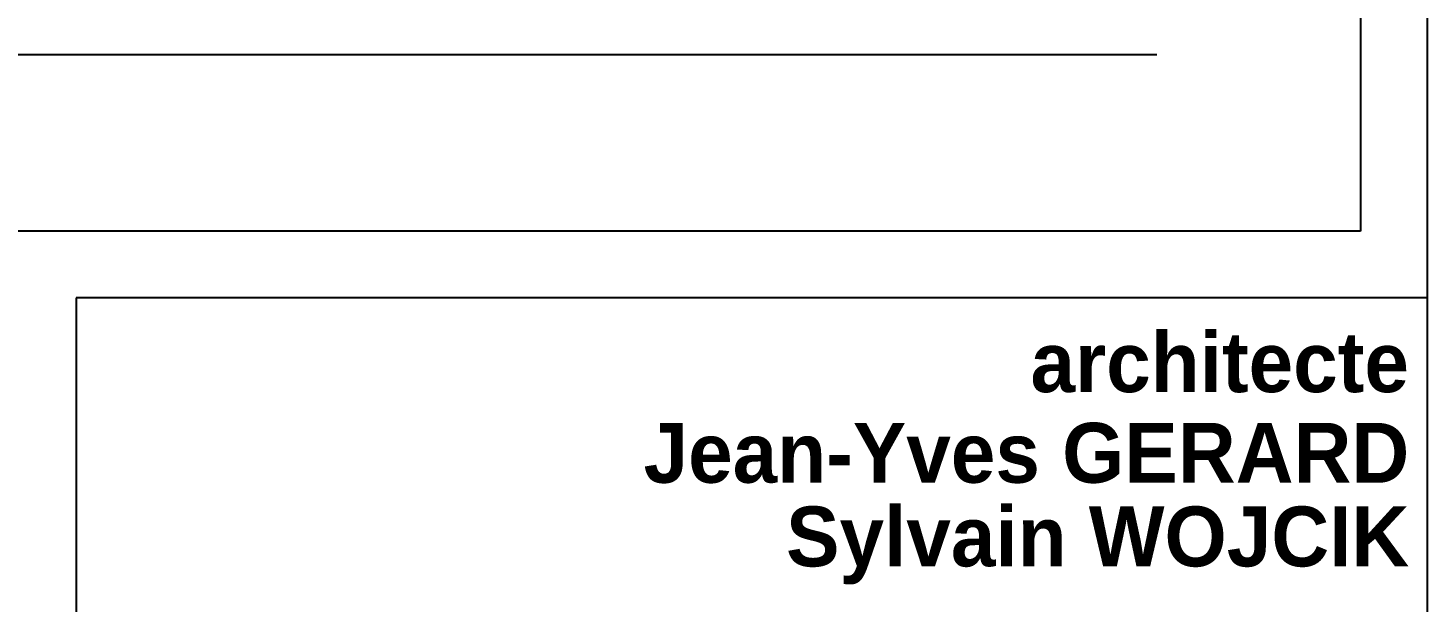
# Model space of a CAD drawing. Header units: millimetres. Extents: x -44462 to 306987, y -116160 to 12874.
# Drawn here: x -11248 to -11037.8, y -59511.3 to -59425.1 of the extents above; entities that cross this region are included whole.
import ezdxf

# ---------------------------------------------------------------- set-up
doc = ezdxf.new("R2010")
doc.units = ezdxf.units.MM
for name, color, linetype in [('AVP_TEXTES', 7, 'Continuous'), ('BLANC', 7, 'Continuous'), ('chassis fen.portes', 1, 'Continuous')]:
    doc.layers.add(name, color=color, linetype=linetype)
doc.styles.add('CENTURY GOTHIC', font='GOTHIC.TTF')
doc.styles.add('wide latin', font='', dxfattribs={"height": 10})
doc.styles.get('wide latin').set_extended_font_data('Wide Latin')

# ---------------------------------------------------------------- blocks, each defined once
blk = doc.blocks.new('PETIT CARTOUCHE_HOR')
at = {"color": 1}
blk.add_line((-20.52, 412.47), (-20.52, 18), dxfattribs=at)
at = {"layer": 'AVP_TEXTES', "color": 5, "linetype": 'Continuous'}
blk.add_line((-30.52, 422.47), (-233.46, 422.47), dxfattribs=at)
at = {"layer": 'AVP_TEXTES', "color": 2, "linetype": 'Continuous'}
for p, q in [((-20.52, 412.47), (-223.46, 412.47)), ((-223.46, 412.47), (-223.46, 18))]:
    blk.add_line(p, q, dxfattribs=at)
at = {"layer": 'chassis fen.portes', "color": 2, "linetype": 'Continuous'}
blk.add_line((-20.52, 1465.65), (-20.52, 412.47), dxfattribs=at)
at = {"layer": 'chassis fen.portes', "color": 5, "linetype": 'Continuous'}
blk.add_line((-30.52, 1455.65), (-30.52, 422.47), dxfattribs=at)
at = {"style": 'CENTURY GOTHIC'}
for tag, p, height in [('DATE', (-210.16, 171.36), 20), ('DOSSIERN°', (-210.16, 111.51), 20), ('COMMENTAIRE', (-210.16, 95.35), 12), ('COMMENTAIRESUITE', (-210.16, 79.7), 12), ('FEUILLEN°', (-221.99, 32.69), 20), ('TOTALFEUILLES', (-181.65, 32.69), 20), ('ÉCH.', (-103.23, 32.69), 12)]:
    blk.add_attdef(tag, p, '', height=height, dxfattribs=at)
at = {"layer": 'AVP_TEXTES', "color": 2, "linetype": 'Continuous', "char_height": 9, "width": 186.3813, "attachment_point": 6, "style": 'wide latin'}
for s, insert in [('{\\fCentury Gothic|b1|i0|c0|p34;architecte}', (-23.24, 402.72)), ('{\\fCentury Gothic|b1|i0|c0|p34;Jean-Yves GERARD}', (-23.19, 389.11)), ('{\\fCentury Gothic|b1|i0|c0|p34;Sylvain WOJCIK}', (-23.19, 375.25))]:
    blk.add_mtext(s, dxfattribs=dict(at, insert=insert))

msp = doc.modelspace()

# ---------------------------------------------------------------- linework, layer by layer
at = {"layer": 'BLANC'}
msp.add_line((-11078.35, -59429.12), (-12794.34, -59429.12), dxfattribs=at)

# ---------------------------------------------------------------- block references
at = {"color": 1}
msp.add_blockref('PETIT CARTOUCHE_HOR', (-11017.24, -59878.1), dxfattribs=at)

doc.saveas('drawing.dxf')
